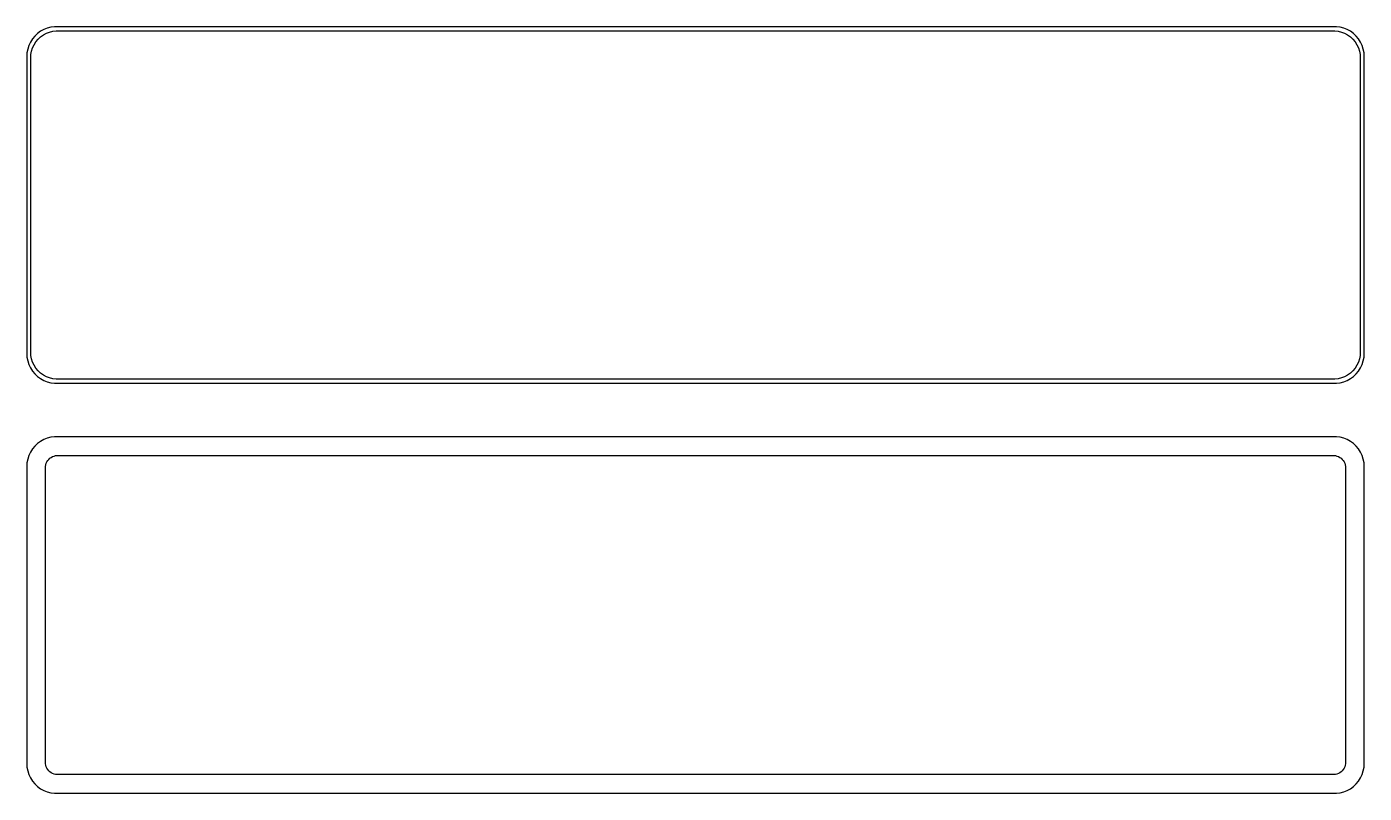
# Model space of a CAD drawing. Header units: metres. Extents: x -112 to 112, y 108 to 237.
import ezdxf

# ---------------------------------------------------------------- set-up
doc = ezdxf.new("R2010")
doc.units = ezdxf.units.M

msp = doc.modelspace()

# ---------------------------------------------------------------- linework, layer by layer
for p, q in [((-109.629, 236.524), (-110.179, 236.222)), ((-109.045, 236.755), (-109.629, 236.524)), ((-108.437, 236.911), (-109.045, 236.755)), ((-107.814, 236.99), (-108.437, 236.911)), ((-108.108, 236.247), (-107.537, 236.319)), ((107.814, 236.99), (-107.814, 236.99)), ((-107.537, 236.319), (107.537, 236.319)), ((107.537, 236.319), (108.108, 236.247)), ((108.437, 236.911), (107.814, 236.99)), ((109.045, 236.755), (108.437, 236.911)), ((109.629, 236.524), (109.045, 236.755)), ((110.179, 236.222), (109.629, 236.524)), ((-111.882, 234.409), (-112.149, 233.841)), ((-111.545, 234.939), (-111.882, 234.409)), ((-111.145, 235.423), (-111.545, 234.939)), ((-111.262, 233.956), (-110.954, 234.441)), ((-110.687, 235.853), (-111.145, 235.423)), ((-110.954, 234.441), (-110.588, 234.884)), ((-110.179, 236.222), (-110.687, 235.853)), ((-110.588, 234.884), (-110.168, 235.278)), ((-110.168, 235.278), (-109.703, 235.616)), ((-109.703, 235.616), (-109.199, 235.893)), ((-109.199, 235.893), (-108.665, 236.104)), ((-108.665, 236.104), (-108.108, 236.247)), ((108.108, 236.247), (108.665, 236.104)), ((108.665, 236.104), (109.199, 235.893)), ((109.199, 235.893), (109.703, 235.616)), ((109.703, 235.616), (110.168, 235.278)), ((110.168, 235.278), (110.588, 234.884)), ((110.687, 235.853), (110.179, 236.222)), ((110.588, 234.884), (110.954, 234.441)), ((111.145, 235.423), (110.687, 235.853)), ((110.954, 234.441), (111.262, 233.956)), ((111.545, 234.939), (111.145, 235.423)), ((111.882, 234.409), (111.545, 234.939)), ((112.149, 233.841), (111.882, 234.409)), ((-112.461, 232.627), (-112.5, 232)), ((-112.5, 232), (-112.5, 182)), ((-112.343, 233.243), (-112.461, 232.627)), ((-112.149, 233.841), (-112.343, 233.243)), ((-111.828, 231.75), (-111.792, 232.324)), ((-111.828, 182.25), (-111.828, 231.75)), ((-111.792, 232.324), (-111.685, 232.889)), ((-111.685, 232.889), (-111.507, 233.435)), ((-111.507, 233.435), (-111.262, 233.956)), ((111.262, 233.956), (111.507, 233.435)), ((111.507, 233.435), (111.685, 232.889)), ((111.685, 232.889), (111.792, 232.324)), ((111.792, 232.324), (111.828, 231.75)), ((111.828, 231.75), (111.828, 182.25)), ((112.343, 233.243), (112.149, 233.841)), ((112.461, 232.627), (112.343, 233.243)), ((112.5, 232), (112.461, 232.627)), ((112.5, 182), (112.5, 232)), ((-111.792, 181.676), (-111.828, 182.25)), ((111.828, 182.25), (111.792, 181.676)), ((-112.5, 182), (-112.461, 181.373)), ((-112.461, 181.373), (-112.343, 180.757)), ((-112.343, 180.757), (-112.149, 180.159)), ((-112.149, 180.159), (-111.882, 179.591)), ((-111.685, 181.111), (-111.792, 181.676)), ((-111.507, 180.565), (-111.685, 181.111)), ((-111.262, 180.044), (-111.507, 180.565)), ((-110.954, 179.559), (-111.262, 180.044)), ((111.262, 180.044), (110.954, 179.559)), ((111.507, 180.565), (111.262, 180.044)), ((111.685, 181.111), (111.507, 180.565)), ((111.792, 181.676), (111.685, 181.111)), ((111.882, 179.591), (112.149, 180.159)), ((112.149, 180.159), (112.343, 180.757)), ((112.343, 180.757), (112.461, 181.373)), ((112.461, 181.373), (112.5, 182)), ((-111.882, 179.591), (-111.545, 179.061)), ((-111.545, 179.061), (-111.145, 178.577)), ((-111.145, 178.577), (-110.687, 178.147)), ((-110.588, 179.116), (-110.954, 179.559)), ((-110.687, 178.147), (-110.179, 177.778)), ((-110.168, 178.722), (-110.588, 179.116)), ((-110.179, 177.778), (-109.629, 177.476)), ((-109.703, 178.384), (-110.168, 178.722)), ((-109.199, 178.107), (-109.703, 178.384)), ((-108.665, 177.896), (-109.199, 178.107)), ((-108.108, 177.753), (-108.665, 177.896)), ((-107.537, 177.681), (-108.108, 177.753)), ((108.108, 177.753), (107.537, 177.681)), ((108.665, 177.896), (108.108, 177.753)), ((109.199, 178.107), (108.665, 177.896)), ((109.703, 178.384), (109.199, 178.107)), ((109.629, 177.476), (110.179, 177.778)), ((110.168, 178.722), (109.703, 178.384)), ((110.588, 179.116), (110.168, 178.722)), ((110.179, 177.778), (110.687, 178.147)), ((110.954, 179.559), (110.588, 179.116)), ((110.687, 178.147), (111.145, 178.577)), ((111.145, 178.577), (111.545, 179.061)), ((111.545, 179.061), (111.882, 179.591)), ((-109.629, 177.476), (-109.045, 177.245)), ((-109.045, 177.245), (-108.437, 177.089)), ((-108.437, 177.089), (-107.814, 177.01)), ((-107.814, 177.01), (107.814, 177.01)), ((107.537, 177.681), (-107.537, 177.681)), ((107.814, 177.01), (108.437, 177.089)), ((108.437, 177.089), (109.045, 177.245)), ((109.045, 177.245), (109.629, 177.476)), ((-110.687, 166.853), (-111.145, 166.423)), ((-110.179, 167.222), (-110.687, 166.853)), ((-109.629, 167.524), (-110.179, 167.222)), ((-109.045, 167.755), (-109.629, 167.524)), ((-108.437, 167.911), (-109.045, 167.755)), ((-107.814, 167.99), (-108.437, 167.911)), ((107.814, 167.99), (-107.814, 167.99)), ((108.437, 167.911), (107.814, 167.99)), ((109.045, 167.755), (108.437, 167.911)), ((109.629, 167.524), (109.045, 167.755)), ((110.179, 167.222), (109.629, 167.524)), ((110.687, 166.853), (110.179, 167.222)), ((111.145, 166.423), (110.687, 166.853)), ((-112.149, 164.841), (-112.343, 164.243)), ((-111.882, 165.409), (-112.149, 164.841)), ((-111.545, 165.939), (-111.882, 165.409)), ((-111.145, 166.423), (-111.545, 165.939)), ((-108.788, 164.194), (-108.595, 164.375)), ((-108.595, 164.375), (-108.38, 164.531)), ((-108.38, 164.531), (-108.148, 164.659)), ((-108.148, 164.659), (-107.902, 164.756)), ((-107.902, 164.756), (-107.645, 164.822)), ((-107.645, 164.822), (-107.382, 164.855)), ((-107.382, 164.855), (107.382, 164.855)), ((107.382, 164.855), (107.645, 164.822)), ((107.645, 164.822), (107.902, 164.756)), ((107.902, 164.756), (108.148, 164.659)), ((108.148, 164.659), (108.38, 164.531)), ((108.38, 164.531), (108.595, 164.375)), ((108.595, 164.375), (108.788, 164.194)), ((111.545, 165.939), (111.145, 166.423)), ((111.882, 165.409), (111.545, 165.939)), ((112.149, 164.841), (111.882, 165.409)), ((112.343, 164.243), (112.149, 164.841)), ((-112.461, 163.627), (-112.5, 163)), ((-112.5, 163), (-112.5, 113)), ((-112.343, 164.243), (-112.461, 163.627)), ((-109.36, 162.75), (-109.343, 163.014)), ((-109.36, 113.25), (-109.36, 162.75)), ((-109.343, 163.014), (-109.293, 163.275)), ((-109.293, 163.275), (-109.211, 163.527)), ((-109.211, 163.527), (-109.099, 163.766)), ((-109.099, 163.766), (-108.957, 163.99)), ((-108.957, 163.99), (-108.788, 164.194)), ((108.788, 164.194), (108.957, 163.99)), ((108.957, 163.99), (109.099, 163.766)), ((109.099, 163.766), (109.211, 163.527)), ((109.211, 163.527), (109.293, 163.275)), ((109.293, 163.275), (109.343, 163.014)), ((109.343, 163.014), (109.36, 162.75)), ((109.36, 162.75), (109.36, 113.25)), ((112.461, 163.627), (112.343, 164.243)), ((112.5, 163), (112.461, 163.627)), ((112.5, 113), (112.5, 163)), ((-112.5, 113), (-112.461, 112.373)), ((-109.343, 112.986), (-109.36, 113.25)), ((-109.293, 112.725), (-109.343, 112.986)), ((-109.211, 112.473), (-109.293, 112.725)), ((109.293, 112.725), (109.211, 112.473)), ((109.343, 112.986), (109.293, 112.725)), ((109.36, 113.25), (109.343, 112.986)), ((112.461, 112.373), (112.5, 113)), ((-112.461, 112.373), (-112.343, 111.757)), ((-112.343, 111.757), (-112.149, 111.159)), ((-112.149, 111.159), (-111.882, 110.591)), ((-111.882, 110.591), (-111.545, 110.061)), ((-109.099, 112.234), (-109.211, 112.473)), ((-108.957, 112.01), (-109.099, 112.234)), ((-108.788, 111.806), (-108.957, 112.01)), ((-108.595, 111.625), (-108.788, 111.806)), ((-108.38, 111.469), (-108.595, 111.625)), ((-108.148, 111.341), (-108.38, 111.469)), ((-107.902, 111.244), (-108.148, 111.341)), ((-107.645, 111.178), (-107.902, 111.244)), ((-107.382, 111.145), (-107.645, 111.178)), ((107.382, 111.145), (-107.382, 111.145)), ((107.645, 111.178), (107.382, 111.145)), ((107.902, 111.244), (107.645, 111.178)), ((108.148, 111.341), (107.902, 111.244)), ((108.38, 111.469), (108.148, 111.341)), ((108.595, 111.625), (108.38, 111.469)), ((108.788, 111.806), (108.595, 111.625)), ((108.957, 112.01), (108.788, 111.806)), ((109.099, 112.234), (108.957, 112.01)), ((109.211, 112.473), (109.099, 112.234)), ((111.545, 110.061), (111.882, 110.591)), ((111.882, 110.591), (112.149, 111.159)), ((112.149, 111.159), (112.343, 111.757)), ((112.343, 111.757), (112.461, 112.373)), ((-111.545, 110.061), (-111.145, 109.577)), ((-111.145, 109.577), (-110.687, 109.147)), ((-110.687, 109.147), (-110.179, 108.778)), ((-110.179, 108.778), (-109.629, 108.476)), ((-109.629, 108.476), (-109.045, 108.245)), ((-109.045, 108.245), (-108.437, 108.089)), ((-108.437, 108.089), (-107.814, 108.01)), ((-107.814, 108.01), (107.814, 108.01)), ((107.814, 108.01), (108.437, 108.089)), ((108.437, 108.089), (109.045, 108.245)), ((109.045, 108.245), (109.629, 108.476)), ((109.629, 108.476), (110.179, 108.778)), ((110.179, 108.778), (110.687, 109.147)), ((110.687, 109.147), (111.145, 109.577)), ((111.145, 109.577), (111.545, 110.061))]:
    msp.add_line(p, q)

doc.saveas('drawing.dxf')
